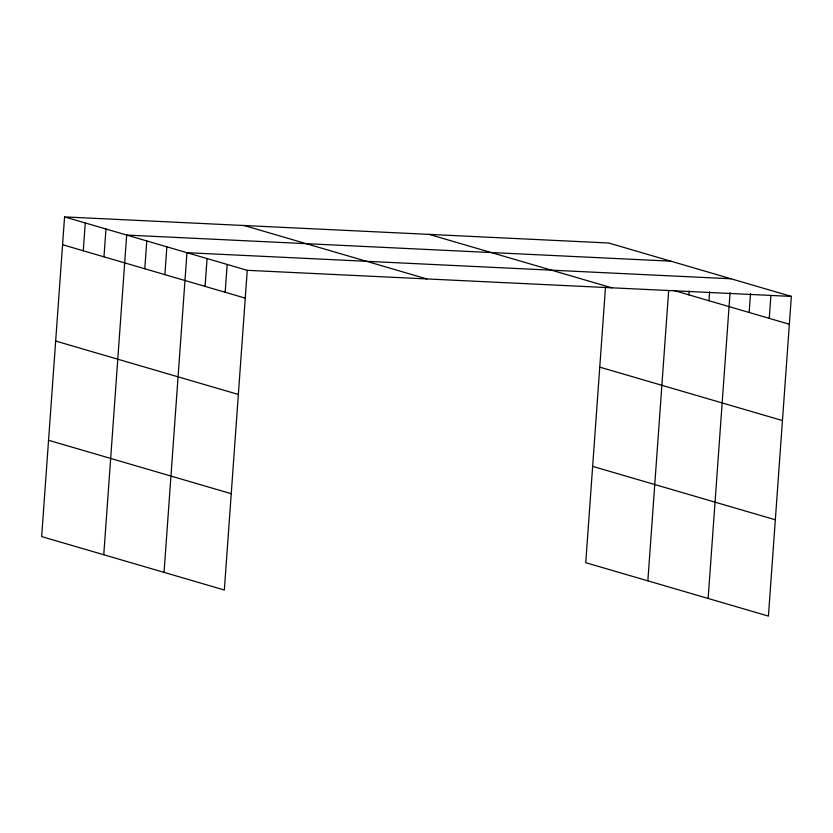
<?xml version="1.0" encoding="UTF-8"?>
<svg xmlns="http://www.w3.org/2000/svg" width="833" height="833" viewBox="0 0 833 833"><rect width="100%" height="100%" fill="white"/><g stroke="black" fill="none" stroke-linecap="round" stroke-linejoin="round"><path stroke-width="1.25" d="M64.568 216.903L41.65 536.587L224.337 590.003L247.255 270.319L64.568 216.903L608.663 242.997L791.35 296.413L768.432 616.097L585.745 562.681L605.487 287.291M83.279 250.775L85.268 222.952M103.979 256.835L105.978 229.013M103.761 554.747L126.678 235.062L670.773 261.156M144.786 268.757L146.775 240.945M164.882 274.64L166.871 246.818M164.049 572.375L186.967 252.691L731.062 278.784M205.074 286.385L207.063 258.563M225.17 292.268L227.159 264.446M647.855 580.84L668.691 290.248M688.881 294.851L689.151 291.061M708.977 300.723L709.601 291.873M708.144 598.469L730.062 292.695M749.169 312.479L750.523 293.508M769.255 318.352L770.889 295.59M247.255 270.319L791.35 296.413M673.512 290.363L789.351 324.235M429.11 234.385L611.797 287.801M244.121 225.514L426.808 278.93M599.76 367.134L782.447 420.55M62.569 244.725L245.266 298.141M592.648 466.365L775.336 519.782M55.665 341.041L238.353 394.457M48.553 440.272L231.241 493.688"/></g></svg>
